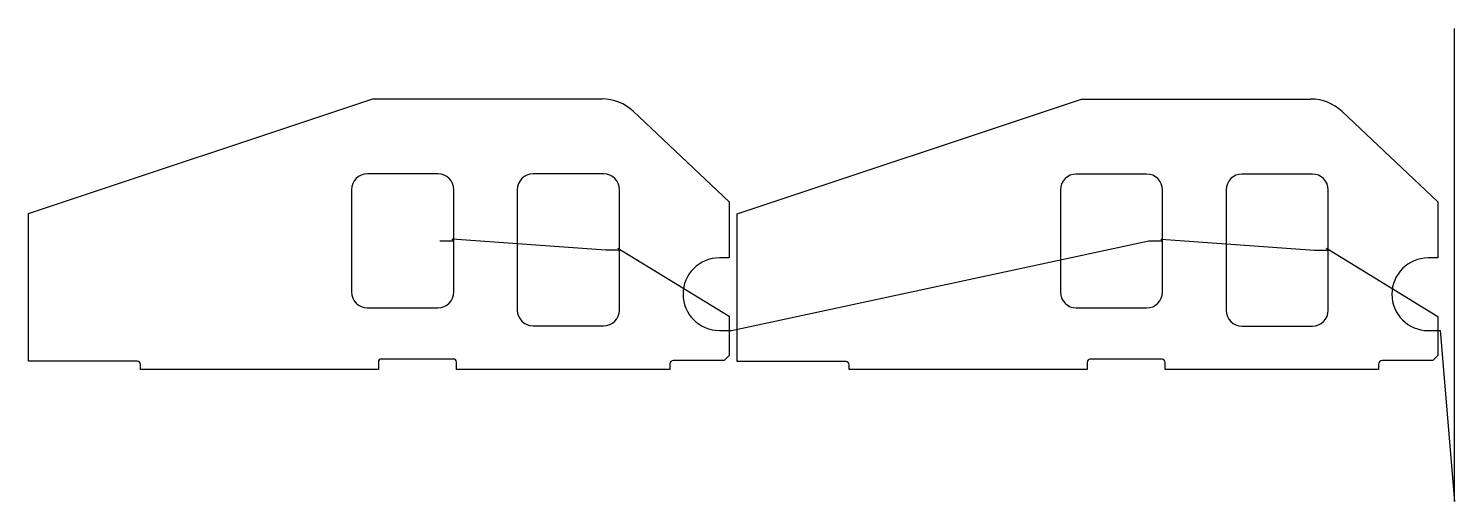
# Model space of a CAD drawing. Header units: metres. Extents: x 20 to 3161, y 1458 to 2500.
import ezdxf

# ---------------------------------------------------------------- set-up
doc = ezdxf.new("R2010")
doc.units = ezdxf.units.M

msp = doc.modelspace()

# ---------------------------------------------------------------- linework, layer by layer
at = {"layer": 'TOOL_0'}
for p, q in [((3160.817, 2499.001), (3160.817, 2500.001)), ((3160.817, 1458.095), (3160.817, 2499.001)), ((20.481, 2092.453), (778.756, 2344.865)), ((778.756, 2344.865), (1283.594, 2344.865)), ((1581.443, 2092.072), (2339.718, 2344.484)), ((2339.718, 2344.484), (2844.556, 2344.484)), ((1352.219, 2317.601), (1563.281, 2118.469)), ((2913.181, 2317.22), (3124.243, 2118.088)), ((921.88, 2179.865), (766.88, 2179.865)), ((1286.881, 2179.865), (1131.881, 2179.865)), ((2482.843, 2179.483), (2327.843, 2179.483)), ((2847.843, 2179.484), (2692.843, 2179.484)), ((731.88, 2144.865), (731.88, 1919.865)), ((956.88, 2032.365), (956.88, 2144.865)), ((1096.881, 2144.865), (1096.881, 1879.865)), ((1321.881, 2012.365), (1321.881, 2144.865)), ((2292.843, 2144.483), (2292.843, 1919.483)), ((2517.843, 2031.983), (2517.843, 2144.483)), ((2657.843, 2144.484), (2657.843, 1879.484)), ((2882.843, 2011.984), (2882.843, 2144.484)), ((1563.281, 2118.469), (1563.281, 1994.865)), ((3124.243, 2118.088), (3124.243, 1994.484)), ((20.481, 1766.865), (20.481, 2092.453)), ((1581.443, 1766.484), (1581.443, 2092.072)), ((926.497, 2032.365), (956.88, 2032.365)), ((956.88, 2032.365), (953.564, 2036.643)), ((953.564, 2036.643), (1291.618, 2012.365)), ((956.88, 1919.865), (956.88, 2032.365)), ((1291.618, 2012.365), (1321.881, 2012.365)), ((1321.881, 2012.365), (1318.269, 2016.357)), ((1318.269, 2016.357), (1563.281, 1866.019)), ((1321.881, 1879.865), (1321.881, 2012.365)), ((1568.28, 1834.865), (2487.461, 2031.983)), ((2487.461, 2031.983), (2517.843, 2031.983)), ((2517.843, 2031.983), (2514.527, 2036.261)), ((2514.527, 2036.261), (2852.58, 2011.984)), ((2517.843, 1919.483), (2517.843, 2031.983)), ((2852.58, 2011.984), (2882.843, 2011.984)), ((2882.843, 2011.984), (2879.231, 2015.976)), ((2879.231, 2015.976), (3124.243, 1865.638)), ((2882.843, 1879.484), (2882.843, 2011.984)), ((1563.281, 1994.865), (1541.881, 1994.865)), ((3124.243, 1994.484), (3102.843, 1994.484)), ((766.88, 1884.865), (921.88, 1884.865)), ((2327.843, 1884.483), (2482.843, 1884.483)), ((1563.281, 1866.019), (1563.281, 1834.865)), ((3124.243, 1865.638), (3124.243, 1834.484)), ((1131.881, 1844.865), (1286.881, 1844.865)), ((1541.881, 1834.865), (1563.281, 1834.865)), ((1563.281, 1834.865), (1563.281, 1779.851)), ((1563.281, 1834.865), (1568.28, 1834.865)), ((2692.843, 1844.484), (2847.843, 1844.484)), ((3102.843, 1834.484), (3124.243, 1834.484)), ((3124.243, 1834.484), (3124.243, 1779.47)), ((3124.243, 1834.484), (3129.242, 1834.484)), ((3129.242, 1834.484), (3160.817, 1458.095)), ((259.881, 1766.865), (20.481, 1766.865)), ((266.881, 1748.865), (266.881, 1759.865)), ((790.881, 1764.865), (790.881, 1748.865)), ((955.881, 1771.865), (797.881, 1771.865)), ((962.881, 1748.865), (962.881, 1764.865)), ((1432.881, 1760.865), (1432.881, 1748.865)), ((1552.295, 1768.865), (1440.881, 1768.865)), ((1563.281, 1779.851), (1552.295, 1768.865)), ((1820.843, 1766.484), (1581.443, 1766.484)), ((1827.843, 1748.484), (1827.843, 1759.484)), ((2351.843, 1764.484), (2351.843, 1748.484)), ((2516.843, 1771.484), (2358.843, 1771.484)), ((2523.843, 1748.484), (2523.843, 1764.484)), ((2993.843, 1760.484), (2993.843, 1748.484)), ((3113.257, 1768.484), (3001.843, 1768.484)), ((3124.243, 1779.47), (3113.257, 1768.484)), ((790.881, 1748.865), (266.881, 1748.865)), ((1432.881, 1748.865), (962.881, 1748.865)), ((2351.843, 1748.484), (1827.843, 1748.484)), ((2993.843, 1748.484), (2523.843, 1748.484))]:
    msp.add_line(p, q, dxfattribs=at)
for centre, radius, start, end in [((1283.594, 2244.865), 100, 46.665782, 90), ((2844.556, 2244.484), 100, 46.665782, 90), ((766.88, 2144.865), 35, 90, 180), ((921.88, 2144.865), 35, 0, 90), ((1131.881, 2144.865), 35, 90, 180), ((1286.881, 2144.865), 35, 0, 90), ((2327.843, 2144.483), 35, 90, 180), ((2482.843, 2144.483), 35, 0, 90), ((2692.843, 2144.484), 35, 90, 180), ((2847.843, 2144.484), 35, 0, 90), ((1541.881, 1914.865), 80, 90, 270), ((3102.843, 1914.484), 80, 90, 270), ((766.88, 1919.865), 35, 180, 270), ((921.88, 1919.865), 35, 270, 0), ((2327.843, 1919.483), 35, 180, 270), ((2482.843, 1919.483), 35, 270, 0), ((1131.881, 1879.865), 35, 180, 270), ((1286.881, 1879.865), 35, 270, 0), ((2692.843, 1879.484), 35, 180, 270), ((2847.843, 1879.484), 35, 270, 0), ((259.881, 1759.865), 7, 0, 90), ((797.881, 1764.865), 7, 90, 180), ((955.881, 1764.865), 7, 0, 90), ((1440.881, 1760.865), 8, 90, 180), ((1820.843, 1759.484), 7, 0, 90), ((2358.843, 1764.484), 7, 90, 180), ((2516.843, 1764.484), 7, 0, 90), ((3001.843, 1760.484), 8, 90, 180)]:
    msp.add_arc(centre, radius, start, end, dxfattribs=at)

doc.saveas('drawing.dxf')
